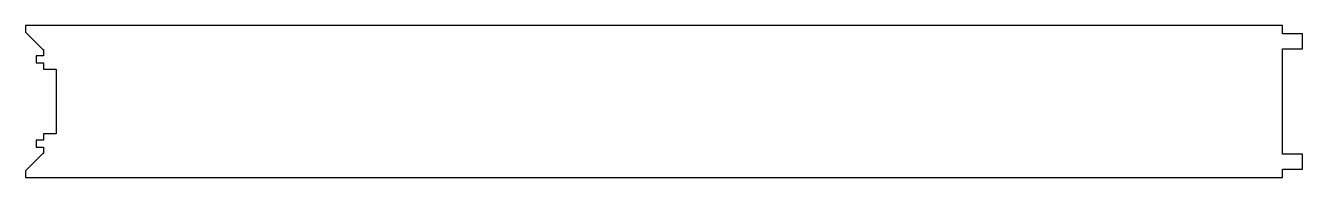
# Model space of a CAD drawing. Extents: x 0 to 2576, y 0 to 306.
import ezdxf

# ---------------------------------------------------------------- set-up
doc = ezdxf.new("R2010")
doc.units = 0
doc.layers.get('0').update_dxf_attribs({"color": 2, "linetype": 'CONTINUOUS'})

msp = doc.modelspace()

# ---------------------------------------------------------------- linework, layer by layer
for p, q in [((0, 306), (0, 292.5)), ((2536.5, 306), (0, 306)), ((0, 292.5), (35, 257.5)), ((2536.5, 289.2), (2536.5, 306)), ((2576.5, 289.2), (2536.5, 289.2)), ((2576.5, 259.2), (2576.5, 289.2)), ((2536.5, 46.8), (2536.5, 259.2)), ((2536.5, 259.2), (2576.5, 259.2)), ((36.5, 245.05), (21.5, 245.05)), ((21.5, 245.05), (21.5, 231.05)), ((35, 257.5), (36.5, 257.5)), ((36.5, 257.5), (36.5, 245.05)), ((21.5, 231.05), (36.5, 231.05)), ((36.5, 231.05), (36.5, 218)), ((36.5, 218), (61.5, 218)), ((61.5, 218), (61.5, 88)), ((61.5, 88), (36.5, 88)), ((36.5, 88), (36.5, 74.95)), ((36.5, 74.95), (21.5, 74.95)), ((21.5, 74.95), (21.5, 60.95)), ((21.5, 60.95), (36.5, 60.95)), ((36.5, 60.95), (36.5, 48.5)), ((35, 48.5), (0, 13.5)), ((36.5, 48.5), (35, 48.5)), ((2576.5, 46.8), (2536.5, 46.8)), ((2576.5, 16.8), (2576.5, 46.8)), ((0, 13.5), (0, 0)), ((0, 0), (2536.5, 0)), ((2536.5, 0), (2536.5, 16.8)), ((2536.5, 16.8), (2576.5, 16.8))]:
    msp.add_line(p, q)

doc.saveas('drawing.dxf')
